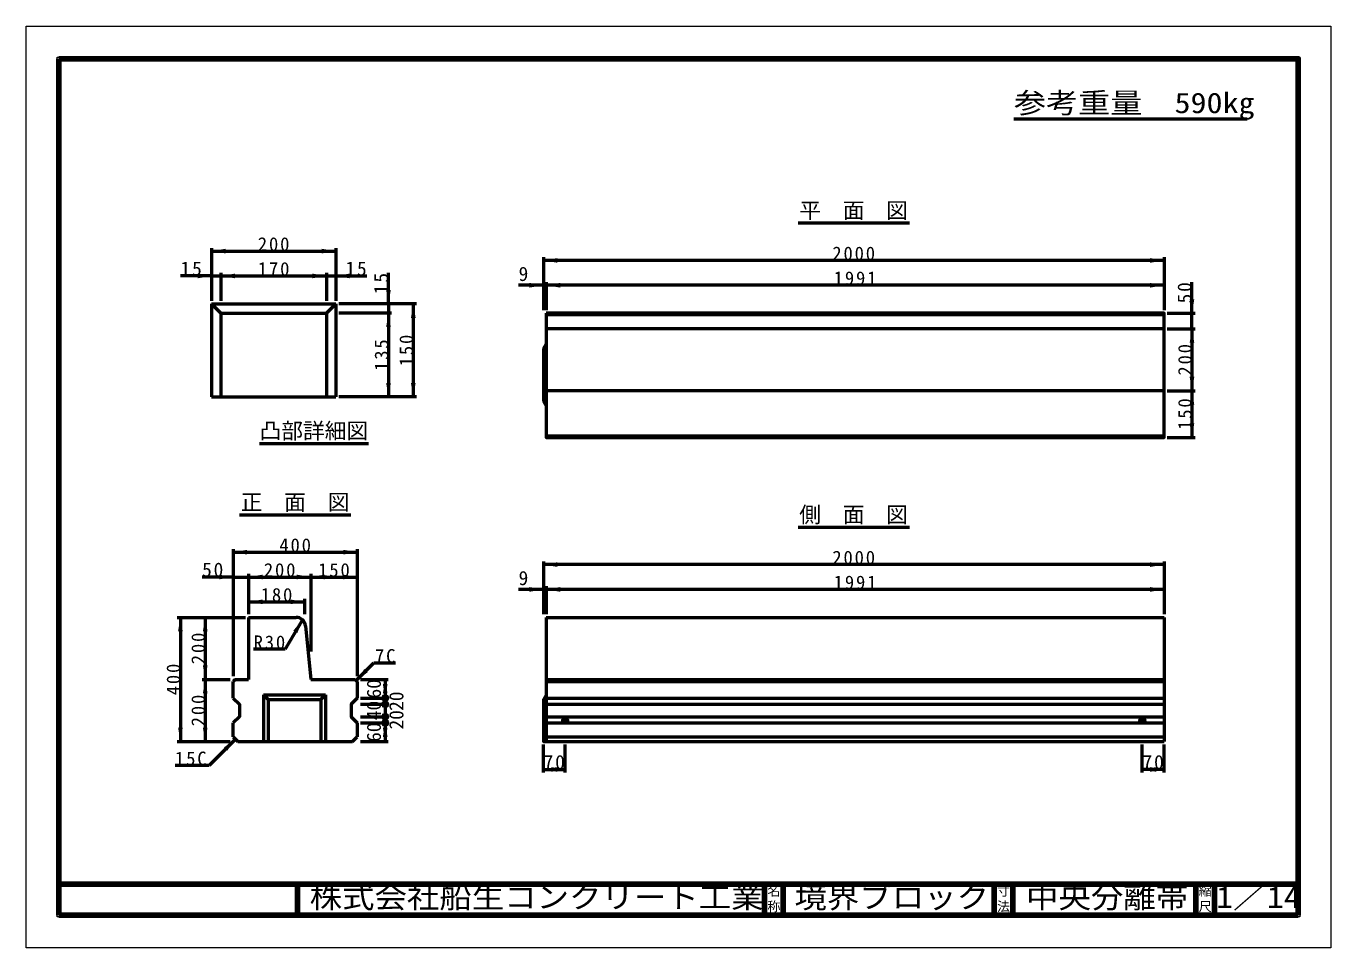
# Model space of a CAD drawing. Units: millimetres, scale not verified, with parts at other scales. Extents: x -2102 to 2102, y -1485 to 1485.
import ezdxf
from ezdxf.enums import TextEntityAlignment as Align

# ---------------------------------------------------------------- set-up
doc = ezdxf.new("R2010")
doc.units = ezdxf.units.MM
doc.header["$LTSCALE"] = 5
doc.layers.add('0-0_V-nasSTD', color=7, linetype='Continuous', lineweight=50)
doc.layers.add('0-1_0', color=7, linetype='Continuous', lineweight=50)
doc.styles.add('ＭＳ ゴシック', font='')
doc.styles.get('ＭＳ ゴシック').set_extended_font_data('MS Gothic')

msp = doc.modelspace()

# ---------------------------------------------------------------- linework, layer by layer
at = {"layer": '0-0_V-nasSTD', "lineweight": 100}
for p, q in [((-1997.5, 1380), (-1997.5, -1380)), ((-1227.5, -1280), (-1227.5, -1380)), ((277.5, -1280), (277.5, -1380)), ((337.5, -1280), (337.5, -1380)), ((1017.5, -1280), (1017.5, -1380)), ((1077.5, -1280), (1077.5, -1380)), ((1667.5, -1280), (1667.5, -1380)), ((1727.5, -1280), (1727.5, -1380)), ((-1997.5, -1380), (1997.5, -1380))]:
    msp.add_line(p, q, dxfattribs=at)
at = {"layer": '0-0_V-nasSTD'}
for p, q in [((-1504.668, 769.988), (-1504.668, 599.988)), ((-1504.668, 759.988), (-1104.668, 759.988)), ((-1104.668, 769.988), (-1104.668, 599.988)), ((-435.24, 740), (-435.24, 570)), ((1564.76, 730), (-435.24, 730)), ((1564.76, 740), (1564.76, 570)), ((-1504.668, 679.988), (-1604.668, 679.988)), ((-1504.668, 679.988), (-1474.668, 679.988)), ((-1474.668, 689.988), (-1474.668, 599.988)), ((-1474.668, 679.988), (-1134.668, 679.988)), ((-1134.668, 689.988), (-1134.668, 599.988)), ((-1134.668, 679.988), (-1104.668, 679.988)), ((-1104.668, 679.988), (-1004.668, 679.988)), ((-934.668, 589.988), (-934.668, 689.988)), ((-435.24, 650), (-515.24, 650)), ((-435.24, 650), (-426.24, 650)), ((-426.24, 660), (-426.24, 570)), ((1564.76, 650), (-426.24, 650)), ((1654.76, 560), (1654.76, 660)), ((-1504.668, 589.988), (-1504.668, 289.988)), ((-1504.668, 589.988), (-1104.668, 589.988)), ((-1504.668, 589.988), (-1474.668, 559.988)), ((-1134.668, 559.988), (-1104.668, 589.988)), ((-1104.668, 589.988), (-1104.668, 289.988)), ((-844.668, 589.988), (-1094.668, 589.988)), ((-934.668, 589.988), (-934.668, 559.988)), ((-854.668, 589.988), (-854.668, 289.988)), ((-1474.668, 559.988), (-1474.668, 289.988)), ((-924.668, 559.988), (-1094.668, 559.988)), ((-934.668, 559.988), (-934.668, 289.988)), ((1564.76, 555), (-426.24, 555)), ((1574.76, 560), (1664.76, 560)), ((1654.76, 510), (1654.76, 560)), ((1564.76, 510), (-426.24, 510)), ((1574.76, 510), (1664.76, 510)), ((1654.76, 510), (1654.76, 310)), ((-435.24, 445), (-426.24, 460)), ((-435.24, 445), (-435.24, 275)), ((1564.76, 310), (-426.24, 310)), ((1574.76, 310), (1664.76, 310)), ((1654.76, 310), (1654.76, 160)), ((-1504.668, 289.988), (-1104.668, 289.988)), ((-844.668, 289.988), (-1094.668, 289.988)), ((-435.24, 275), (-426.24, 260)), ((-426.24, 165), (1564.76, 165)), ((1574.76, 160), (1664.76, 160)), ((-1435.24, -200), (-1435.24, -610)), ((-1435.24, -210), (-1035.24, -210)), ((-1035.24, -200), (-1035.24, -610)), ((-435.24, -240), (-435.24, -410)), ((1564.76, -250), (-435.24, -250)), ((1564.76, -240), (1564.76, -410)), ((-1435.24, -290), (-1535.24, -290)), ((-1435.24, -290), (-1385.24, -290)), ((-1385.24, -280), (-1385.24, -410)), ((-1385.24, -290), (-1185.24, -290)), ((-1185.24, -280), (-1185.24, -530)), ((-1185.24, -290), (-1035.24, -290)), ((-435.24, -330), (-515.24, -330)), ((-435.24, -330), (-426.24, -330)), ((-426.24, -320), (-426.24, -410)), ((1564.76, -330), (-426.24, -330)), ((-1385.24, -370), (-1205.24, -370)), ((-1205.24, -360), (-1205.24, -410)), ((-1615.24, -420), (-1395.24, -420)), ((-1605.24, -420), (-1605.24, -820)), ((-1525.24, -420), (-1525.24, -620)), ((-1385.24, -420), (-1385.24, -620)), ((-1385.24, -420), (-1232.39, -420)), ((-426.24, -420), (-426.24, -820)), ((-426.24, -420), (1564.76, -420)), ((1564.76, -420), (1564.76, -820)), ((-1212.26, -427.756), (-1267.26, -523.019)), ((-1202.539, -447.015), (-1185.24, -620)), ((-1267.26, -523.019), (-1369.26, -523.019)), ((-1038.74, -623.5), (-982.172, -566.931)), ((-982.172, -566.931), (-912.172, -566.931)), ((-1535.24, -620), (-1445.24, -620)), ((-1525.24, -620), (-1525.24, -820)), ((-1428.24, -620), (-1435.24, -627)), ((-1435.24, -680), (-1435.24, -627)), ((-1428.24, -620), (-1385.24, -620)), ((-1185.24, -620), (-1042.24, -620)), ((-1042.24, -620), (-1035.24, -627)), ((-1035.24, -627), (-1035.24, -680)), ((-1025.24, -620), (-935.24, -620)), ((-945.24, -620), (-945.24, -680)), ((-426.24, -620), (1564.76, -620)), ((-426.24, -627), (1564.76, -627)), ((-1337.74, -670), (-1337.74, -820)), ((-1337.74, -670), (-1137.74, -670)), ((-1337.74, -670), (-1322.74, -685)), ((-1152.74, -685), (-1137.74, -670)), ((-1137.74, -670), (-1137.74, -820)), ((-1322.74, -685), (-1322.74, -820)), ((-1025.24, -680), (-935.24, -680)), ((-1025.24, -700), (-935.24, -700)), ((-945.24, -680), (-945.24, -700)), ((-945.24, -700), (-945.24, -740)), ((-426.24, -680), (1564.76, -680)), ((-426.24, -700), (1564.76, -700)), ((-1025.24, -740), (-935.24, -740)), ((-945.24, -740), (-945.24, -760)), ((-426.24, -740), (1564.76, -740)), ((-1435.24, -805), (-1435.24, -760)), ((-1035.24, -760), (-1035.24, -805)), ((-1025.24, -760), (-935.24, -760)), ((-945.24, -760), (-945.24, -820)), ((-426.24, -760), (1564.76, -760)), ((-1615.24, -820), (-1445.24, -820)), ((-1427.74, -812.5), (-1512.593, -897.353)), ((-1435.24, -805), (-1420.24, -820)), ((-1420.24, -820), (-1050.24, -820)), ((-1050.24, -820), (-1035.24, -805)), ((-1025.24, -820), (-935.24, -820)), ((-435.24, -920), (-435.24, -830)), ((-426.24, -805), (1564.76, -805)), ((-426.24, -820), (1564.76, -820)), ((-365.24, -920), (-365.24, -830)), ((1494.76, -920), (1494.76, -830)), ((1564.76, -920), (1564.76, -830)), ((-1512.593, -897.353), (-1622.593, -897.353)), ((-435.24, -910), (-365.24, -910)), ((1564.76, -910), (1494.76, -910))]:
    msp.add_line(p, q, dxfattribs=at)
at = {"layer": '0-0_V-nasSTD', "lineweight": 18}
for points in [[(-2102.5, -1485), (-2102.5, 1485), (2102.5, 1485), (2102.5, -1485)], [(-2002.5, -1385), (-2002.5, 1385), (2002.5, 1385), (2002.5, -1385)]]:
    msp.add_lwpolyline(points, close=True, dxfattribs=at)
at = {"layer": '0-0_V-nasSTD', "lineweight": 100}
msp.add_lwpolyline([(1997.5, -1380), (1997.5, 1380), (-1997.5, 1380)], dxfattribs=at)
at = {"layer": '0-0_V-nasSTD'}
for points in [[(-1474.668, 559.988), (-1134.668, 559.988), (-1134.668, 289.988)], [(-426.24, -670), (-435.24, -685), (-435.24, -820), (-426.24, -820)], [(-1435.24, -680), (-1415.24, -700), (-1415.24, -740), (-1435.24, -760)], [(-1322.74, -685), (-1152.74, -685), (-1152.74, -820)], [(-1035.24, -680), (-1055.24, -700), (-1055.24, -740), (-1035.24, -760)]]:
    msp.add_lwpolyline(points, dxfattribs=at)
msp.add_lwpolyline([(-426.24, 560), (-426.24, 160), (1564.76, 160), (1564.76, 560)], close=True, dxfattribs=at)
for centre, radius in [((-945.24, -680), 7.5), ((-945.24, -700), 7.5), ((-945.24, -740), 7.5), ((-945.24, -760), 7.5), ((-365.24, -752.5), 8), ((-365.24, -752.5), 6), ((1494.76, -752.5), 8), ((1494.76, -752.5), 6)]:
    msp.add_circle(centre, radius, dxfattribs=at)
msp.add_arc((-1232.39, -450), 30, 5.71059, 90, dxfattribs=at)
for points in [[(-1504.668, 759.988), (-1459.668, 752.488), (-1459.668, 767.488)], [(-1149.668, 752.488), (-1149.668, 767.488), (-1104.668, 759.988)], [(-435.24, 730), (-390.24, 722.5), (-390.24, 737.5)], [(1519.76, 722.5), (1519.76, 737.5), (1564.76, 730)], [(-1549.668, 672.488), (-1549.668, 687.488), (-1504.668, 679.988)], [(-1474.668, 679.988), (-1429.668, 672.488), (-1429.668, 687.488)], [(-1179.668, 672.488), (-1179.668, 687.488), (-1134.668, 679.988)], [(-1104.668, 679.988), (-1059.668, 672.488), (-1059.668, 687.488)], [(-942.168, 634.988), (-934.668, 589.988), (-927.168, 634.988)], [(-480.24, 642.5), (-480.24, 657.5), (-435.24, 650)], [(-426.24, 650), (-381.24, 642.5), (-381.24, 657.5)], [(1519.76, 642.5), (1519.76, 657.5), (1564.76, 650)], [(-862.168, 544.988), (-854.668, 589.988), (-847.168, 544.988)], [(1647.26, 605), (1654.76, 560), (1662.26, 605)], [(-942.168, 514.988), (-934.668, 559.988), (-927.168, 514.988)], [(1647.26, 465), (1654.76, 510), (1662.26, 465)], [(1647.26, 355), (1654.76, 310), (1662.26, 355)], [(-942.168, 334.988), (-934.668, 289.988), (-927.168, 334.988)], [(-862.168, 334.988), (-854.668, 289.988), (-847.168, 334.988)], [(1647.26, 265), (1654.76, 310), (1662.26, 265)], [(1647.26, 205), (1654.76, 160), (1662.26, 205)], [(-1435.24, -210), (-1390.24, -217.5), (-1390.24, -202.5)], [(-1080.24, -217.5), (-1080.24, -202.5), (-1035.24, -210)], [(-435.24, -250), (-390.24, -257.5), (-390.24, -242.5)], [(1519.76, -257.5), (1519.76, -242.5), (1564.76, -250)], [(-1480.24, -297.5), (-1480.24, -282.5), (-1435.24, -290)], [(-1385.24, -290), (-1340.24, -297.5), (-1340.24, -282.5)], [(-1230.24, -297.5), (-1230.24, -282.5), (-1185.24, -290)], [(-1185.24, -290), (-1140.24, -297.5), (-1140.24, -282.5)], [(-1080.24, -297.5), (-1080.24, -282.5), (-1035.24, -290)], [(-480.24, -337.5), (-480.24, -322.5), (-435.24, -330)], [(-426.24, -330), (-381.24, -337.5), (-381.24, -322.5)], [(1519.76, -337.5), (1519.76, -322.5), (1564.76, -330)], [(-1385.24, -370), (-1340.24, -377.5), (-1340.24, -362.5)], [(-1250.24, -377.5), (-1250.24, -362.5), (-1205.24, -370)], [(-1612.74, -465), (-1605.24, -420), (-1597.74, -465)], [(-1532.74, -465), (-1525.24, -420), (-1517.74, -465)], [(-1241.255, -462.978), (-1228.264, -470.478), (-1212.26, -427.756)], [(-1532.74, -575), (-1525.24, -620), (-1517.74, -575)], [(-1038.74, -623.5), (-1012.224, -586.377), (-1001.617, -596.983)], [(-1532.74, -665), (-1525.24, -620), (-1517.74, -665)], [(-952.74, -665), (-945.24, -620), (-937.74, -665)], [(-952.74, -635), (-945.24, -680), (-937.74, -635)], [(-1612.74, -775), (-1605.24, -820), (-1597.74, -775)], [(-1532.74, -775), (-1525.24, -820), (-1517.74, -775)], [(-952.74, -805), (-945.24, -760), (-937.74, -805)], [(-952.74, -775), (-945.24, -820), (-937.74, -775)], [(-1464.863, -839.017), (-1454.257, -849.623), (-1427.74, -812.5)], [(-435.24, -910), (-390.24, -917.5), (-390.24, -902.5)], [(-410.24, -917.5), (-410.24, -902.5), (-365.24, -910)], [(1494.76, -910), (1539.76, -917.5), (1539.76, -902.5)], [(1519.76, -917.5), (1519.76, -902.5), (1564.76, -910)]]:
    msp.add_solid(points, dxfattribs=at)
at = {"layer": '0-1_0'}
for p, q in [((1832.5, 1184.806), (1081, 1184.806)), ((744.26, 850), (385.26, 850)), ((-1350.172, 139.988), (-999.164, 139.988)), ((-1414.74, -90), (-1055.74, -90)), ((744.26, -130), (385.26, -130))]:
    msp.add_line(p, q, dxfattribs=at)
at = {"layer": '0-1_0', "lineweight": 100}
msp.add_line((-1997.5, -1280), (1997.5, -1280), dxfattribs=at)

# ---------------------------------------------------------------- texts
at = {"layer": '0-0_V-nasSTD', "style": 'ＭＳ ゴシック'}
for s, height, width, p in [('参考重量\u3000590kg', 65.98, 1.15, (1081, 1184.806)), ('株式会社船生コンクリート工業', 69.65, 1.1, (-1188.75, -1377.5)), ('境界ブロック', 69.65, 1.1, (373.75, -1377.53)), ('中央分離帯', 69.65, 1.1, (1120, -1377.492)), ('1／14', 69.65, 1.15, (1732.5, -1377.418))]:
    msp.add_text(s, height=height, dxfattribs=dict(at, width=width)).set_placement(p, align=Align.BOTTOM_LEFT)
for s, height, p in [('平\u3000面\u3000図', 51.32, (389.252, 850)), ('9', 45.82, (-515.24, 650)), ('凸部詳細図', 51.32, (-1350.172, 139.988)), ('正\u3000面\u3000図', 51.32, (-1410.74, -90)), ('側\u3000面\u3000図', 51.32, (389.252, -130)), ('9', 45.82, (-515.24, -330)), ('名', 30.79, (286.482, -1326.001)), ('寸', 30.79, (1026.482, -1326.001)), ('縮', 30.79, (1676.482, -1326.001)), ('称', 30.79, (286.476, -1375.99)), ('法', 30.79, (1026.476, -1375.99)), ('尺', 30.79, (1676.476, -1375.99))]:
    msp.add_text(s, height=height, dxfattribs=at).set_placement(p, align=Align.BOTTOM_LEFT)
for s, p in [('60', (-945.24, -681.25)), ('20', (-872.74, -721.25)), ('40', (-945.24, -751.25)), ('20', (-872.74, -781.25)), ('60', (-945.24, -821.25))]:
    msp.add_text(s, height=45.82, rotation=90, dxfattribs=at).set_placement(p, align=Align.BOTTOM_LEFT)
at = {"layer": '0-0_V-nasSTD', "attachment_point": 7, "style": 'ＭＳ ゴシック'}
for s, insert, char_height in [('\\T1.2;200', (-1355.668, 759.988), 43.99), ('\\T1.2;2000', (495.76, 730), 43.99), ('\\T1.19;15', (-1604.668, 679.988), 45.82), ('\\T1.2;170', (-1355.668, 679.988), 43.99), ('\\T1.19;15', (-1073.168, 679.988), 45.82), ('\\T1.2;1991', (500.26, 650), 43.99), ('\\T1.2;400', (-1286.24, -210), 43.99), ('\\T1.2;2000', (495.76, -250), 43.99), ('\\T1.19;50', (-1535.24, -290), 45.82), ('\\T1.2;200', (-1336.24, -290), 43.99), ('\\T1.2;150', (-1161.24, -290), 43.99), ('\\T1.2;1991', (500.26, -330), 43.99), ('\\T1.2;180', (-1346.24, -370), 43.99), ('\\T1.2;R30', (-1369.26, -523.019), 43.99), ('\\T1.2;7C', (-978.172, -566.931), 43.99), ('\\T1.2;15C', (-1622.593, -897.353), 43.99), ('\\T1.19;70', (-434.49, -910), 45.82), ('\\T1.19;70', (1495.51, -910), 45.82)]:
    msp.add_mtext(s, dxfattribs=dict(at, insert=insert, char_height=char_height))
at = {"layer": '0-0_V-nasSTD', "attachment_point": 7, "rotation": 90, "style": 'ＭＳ ゴシック'}
for s, insert, char_height in [('\\T1.19;15', (-934.668, 621.488), 45.82), ('\\T1.19;50', (1654.76, 591.5), 45.82), ('\\T1.2;135', (-934.668, 373.988), 43.99), ('\\T1.2;150', (-854.668, 388.988), 43.99), ('\\T1.2;200', (1654.76, 359), 43.99), ('\\T1.2;150', (1654.76, 184), 43.99), ('\\T1.2;200', (-1525.24, -571), 43.99), ('\\T1.2;400', (-1605.24, -671), 43.99), ('\\T1.2;200', (-1525.24, -771), 43.99)]:
    msp.add_mtext(s, dxfattribs=dict(at, insert=insert, char_height=char_height))

doc.saveas('drawing.dxf')
